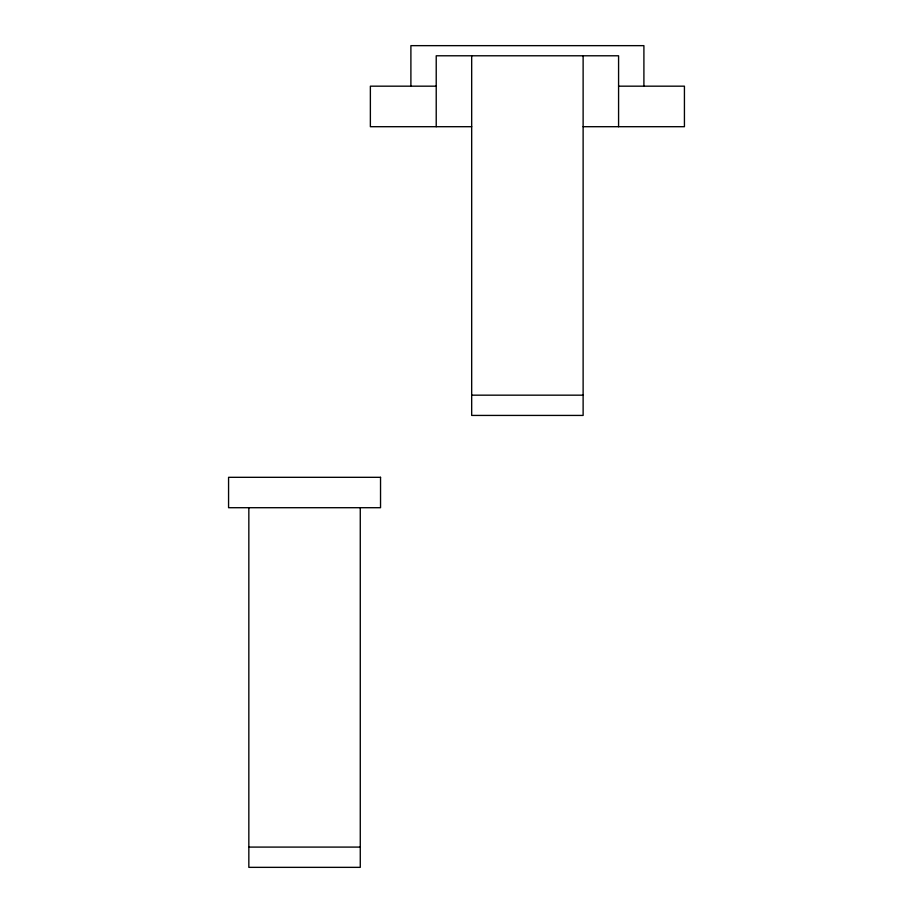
<?xml version="1.0" encoding="UTF-8"?>
<svg xmlns="http://www.w3.org/2000/svg" width="913" height="913" viewBox="0 0 913 913"><rect width="100%" height="100%" fill="white"/><g stroke="black" fill="none" stroke-linecap="round" stroke-linejoin="round"><path stroke-width="1.37" d="M436.22 86.176L370.37 86.176L370.37 126.702L471.679 126.702M618.58 86.176L684.43 86.176L684.43 126.702L583.122 126.702M471.679 395.169L583.122 395.169M248.838 847.093L360.27 847.093M643.905 86.176L643.905 45.65L410.896 45.65L410.896 86.176M618.58 126.702L618.58 55.784L436.22 55.784L436.22 126.702M583.122 55.784L583.122 415.426L471.679 415.426L471.679 55.784M360.27 507.708L360.27 867.35L248.838 867.35L248.838 507.708M380.538 477.316L228.57 477.316L228.57 507.708L380.538 507.708L380.538 477.316"/></g></svg>
